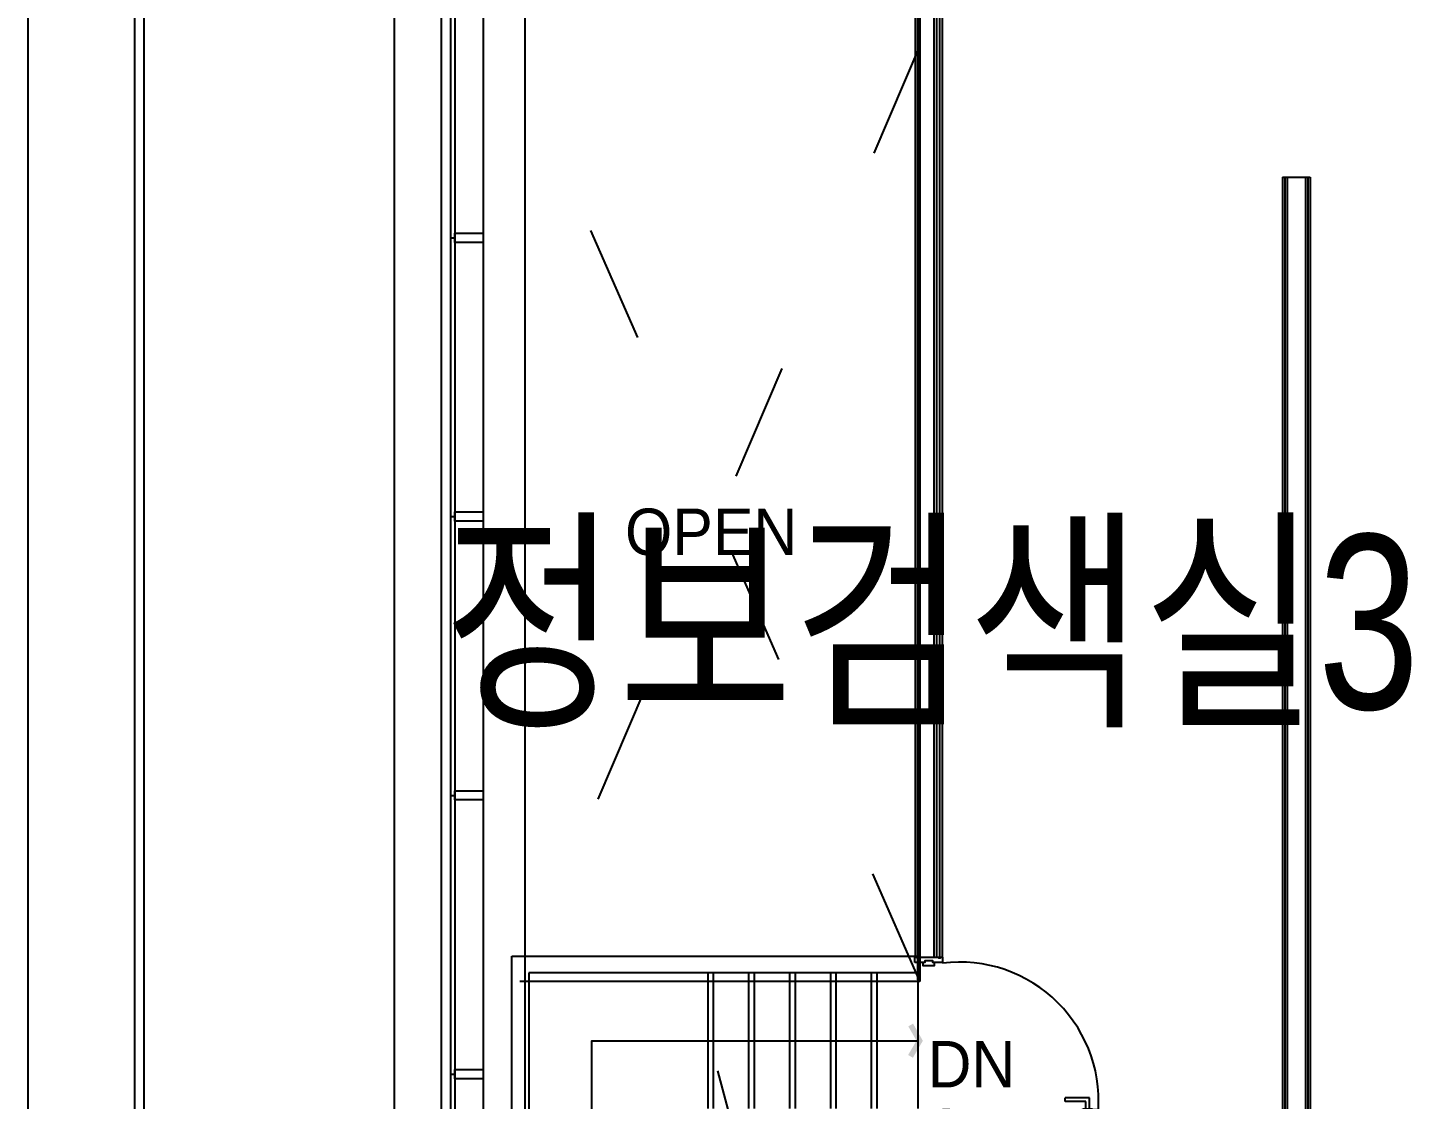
# Model space of a CAD drawing. Header units: metres. Extents: x 630750 to 860239, y 578133 to 726633.
# Drawn here: x 678930 to 686373, y 642474 to 648240 of the extents above; entities that cross this region are included whole.
import ezdxf
from ezdxf.enums import TextEntityAlignment as Align

# ---------------------------------------------------------------- set-up
doc = ezdxf.new("R2010")
doc.units = ezdxf.units.M
doc.header["$LTSCALE"] = 300
for name, pattern in [('HIDDEN', [2, 1, -1]), ('HIDDEN-1', [1.4, 0.35, -0.7, 0.35]), ('업무시설_xr-base$0$CONTINOUS', [0])]:
    doc.linetypes.add(name, pattern=pattern)
for name, color, linetype in [('A-CEN-1', 1, 'Continuous'), ('A-HAT-253', 253, 'Continuous'), ('A-TXT-S', 3, 'Continuous'), ('A-WIN', 4, 'Continuous'), ('A-WIN-GLASS', 4, 'Continuous'), ('KUK-DOOR', 4, 'Continuous'), ('KUK-DOOR-FRAME', 4, 'Continuous'), ('KUK-F-LEVEL', 4, 'Continuous'), ('KUK-WALL-DRYWALL', 4, 'Continuous'), ('KUK-석고보드', 201, 'Continuous')]:
    doc.layers.add(name, color=color, linetype=linetype)
doc.styles.add('돋움', font='')
doc.styles.get('돋움').set_extended_font_data('Dotum')

# ---------------------------------------------------------------- blocks, each defined once
blk = doc.blocks.new('A$C742B7414')
at = {"layer": 'KUK-F-LEVEL'}
blk.add_hatch(color=5, dxfattribs=at).paths.add_polyline_path([(2162.8, 2023.5), (2137, 2008.8), (2181.1, 1931.6), (2136.2, 1854.8), (2161.8, 1839.9), (2215.3, 1931.4)])
at = {"layer": 'KUK-F-LEVEL', "color": 6, "linetype": '업무시설_xr-base$0$CONTINOUS', "ltscale": 1000}
for p, q in [((5, 597), (5, 2386.8)), ((5, 2386.8), (2189.6, 2386.8)), ((2189.6, 1566.8), (2189.6, 2386.8)), ((2189.6, 2296.8), (95, 2296.8)), ((95, 2296.8), (95, 597)), ((1059.6, 1566.8), (1059.6, 2296.8)), ((1279.6, 1566.8), (1279.6, 2296.8)), ((1499.6, 1566.8), (1499.6, 2296.8)), ((1719.6, 1566.8), (1719.6, 2296.8)), ((1939.6, 1566.8), (1939.6, 2296.8))]:
    blk.add_line(p, q, dxfattribs=at)
at = {"layer": 'KUK-F-LEVEL', "color": 8, "linetype": 'HIDDEN', "ltscale": 300}
for p, q in [((1089.6, 1566.8), (1089.6, 2296.8)), ((1309.6, 1566.8), (1309.6, 2296.8)), ((1529.6, 1566.8), (1529.6, 2296.8)), ((1749.6, 1566.8), (1749.6, 2296.8)), ((1969.6, 1566.8), (1969.6, 2296.8))]:
    blk.add_line(p, q, dxfattribs=at)
at = {"layer": 'KUK-F-LEVEL', "color": 5}
blk.add_lwpolyline([(1377.7, 801.9), (435, 801.9), (435, 1931.7), (2189.6, 1931.7)], dxfattribs=at)
at = {"layer": 'KUK-F-LEVEL', "color": 1, "elevation": 0.8}
blk.add_lwpolyline([(1601.3, 0.3), (1372.1, 799.7), (1529.1, 862.7), (1181.4, 862.7), (1338.4, 925.7), (1112.1, 1770)], dxfattribs=at)
blk = doc.blocks.new('피난도어')
at = {"layer": 'KUK-DOOR', "color": 6}
for p, q in [((1504792, 215576.3, -6432.8), (1504792, 215636.3, -6432.8)), ((1504792, 215636.3, -6432.8), (1504922, 215636.3, -6432.8)), ((1504812, 215576.3, -6432.8), (1504812, 215616.3, -6432.8)), ((1504812, 215616.3, -6432.8), (1504922, 215616.3, -6432.8)), ((1504922, 215616.3, -6432.8), (1504922, 215636.3, -6432.8)), ((1504827.5, 215576.3, -6432.8), (1504776.5, 215576.3, -6432.8)), ((1504776.5, 215576.3, -6432.8), (1504776.5, 215571.3, 0)), ((1504827.5, 215571.3, -6432.8), (1504827.5, 215576.3, -6432.8)), ((1504776.5, 215521.3, 0), (1504776.5, 215526.3, 6432.8)), ((1504827.5, 215521.3, 0), (1504776.5, 215521.3, 0)), ((1504792, 215521.3, 0), (1504792, 215461.3, 0)), ((1504812, 215521.3, 0), (1504812, 215481.3, 0)), ((1504812, 215481.3, 0), (1504922, 215481.3, 0)), ((1504827.5, 215526.3, 0), (1504827.5, 215521.3, 0)), ((1504922, 215481.3, 0), (1504922, 215461.3, 0)), ((1504792, 215461.3, 0), (1504922, 215461.3, 0))]:
    blk.add_line(p, q, dxfattribs=at)
at = {"layer": 'KUK-DOOR', "color": 251}
for p, q in [((1504778.2, 215571.3, -6432.8), (1504778.2, 215576.3, -6432.8)), ((1504779.8, 215571.3, -6432.8), (1504779.8, 215576.3, -6432.8)), ((1504782.4, 215571.3, -6432.8), (1504782.4, 215576.3, -6432.8)), ((1504786.9, 215571.3, -6432.8), (1504786.9, 215576.3, -6432.8)), ((1504793.1, 215571.3, -6432.8), (1504793.1, 215576.3, -6432.8)), ((1504810.9, 215571.3, -6432.8), (1504810.9, 215576.3, -6432.8)), ((1504817.1, 215571.3, -6432.8), (1504817.1, 215576.3, -6432.8)), ((1504821.6, 215571.3, -6432.8), (1504821.6, 215576.3, -6432.8)), ((1504824.2, 215571.3, -6432.8), (1504824.2, 215576.3, -6432.8)), ((1504825.8, 215571.3, -6432.8), (1504825.8, 215576.3, -6432.8)), ((1504827, 215571.3, -6432.8), (1504827, 215576.3, -6432.8)), ((1504778.2, 215526.3, 0), (1504778.2, 215521.3, 0)), ((1504779.8, 215526.3, 0), (1504779.8, 215521.3, 0)), ((1504782.4, 215526.3, 0), (1504782.4, 215521.3, 0)), ((1504786.9, 215526.3, 0), (1504786.9, 215521.3, 0)), ((1504793.1, 215526.3, 0), (1504793.1, 215521.3, 0)), ((1504810.9, 215526.3, 0), (1504810.9, 215521.3, 0)), ((1504817.1, 215526.3, 0), (1504817.1, 215521.3, 0)), ((1504821.6, 215526.3, 0), (1504821.6, 215521.3, 0)), ((1504824.2, 215526.3, 0), (1504824.2, 215521.3, 0)), ((1504825.8, 215526.3, 0), (1504825.8, 215521.3, 0)), ((1504827, 215526.3, 0), (1504827, 215521.3, 0))]:
    blk.add_line(p, q, dxfattribs=at)
at = {"layer": 'KUK-DOOR', "color": 1, "ltscale": 100}
for p, q in [((1504794.5, 215531.3, 0), (1504844.5, 215566.3, 0)), ((1504844.5, 215531.3, 0), (1504894.5, 215566.3, 0)), ((1504894.5, 215531.3, 0), (1504944.5, 215566.3, 0)), ((1505392.5, 215531.3, 0), (1505442.5, 215566.3, 0)), ((1505442.5, 215531.3, 0), (1505492.5, 215566.3, 0)), ((1505492.5, 215531.3, 0), (1505542.5, 215566.3, 0))]:
    blk.add_line(p, q, dxfattribs=at)
at = {"layer": 'KUK-DOOR', "color": 8}
blk.add_line((1504944.5, 215531.3, 0), (1504944.5, 215566.3, 0), dxfattribs=at)
at = {"layer": 'KUK-DOOR', "color": 7, "elevation": 0}
for points in [[(1504757.5, 215571.3), (1504748.5, 215571.3), (1504751, 215526.3), (1504794.5, 215526.3), (1504794.5, 215571.3), (1504757.5, 215571.3)], [(1504794.5, 215571.3), (1505542.5, 215571.3)], [(1505542.5, 215571.3), (1505542.5, 215526.3), (1505582.5, 215526.3), (1505582.5, 215530.3), (1505582.5, 215530.3), (1505582.5, 215571.3), (1505542.5, 215571.3)], [(1505542.5, 215526.3), (1504794.5, 215526.3)]]:
    blk.add_lwpolyline(points, dxfattribs=at)
at = {"layer": 'KUK-DOOR', "color": 1, "ltscale": 100, "elevation": 0}
for points in [[(1504794.5, 215531.3), (1504844.5, 215531.3), (1504844.5, 215566.3), (1504794.5, 215566.3)], [(1504844.5, 215531.3), (1504894.5, 215531.3), (1504894.5, 215566.3), (1504844.5, 215566.3)], [(1504894.5, 215531.3), (1504944.5, 215531.3), (1504944.5, 215566.3), (1504894.5, 215566.3)], [(1504944.5, 215531.3), (1505392.5, 215531.3), (1505392.5, 215566.3), (1504944.5, 215566.3)], [(1505392.5, 215531.3), (1505442.5, 215531.3), (1505442.5, 215566.3), (1505392.5, 215566.3)], [(1505442.5, 215531.3), (1505492.5, 215531.3), (1505492.5, 215566.3), (1505442.5, 215566.3)], [(1505492.5, 215531.3), (1505542.5, 215531.3), (1505542.5, 215566.3), (1505492.5, 215566.3)]]:
    blk.add_lwpolyline(points, close=True, dxfattribs=at)
at = {"layer": 'KUK-DOOR', "color": 1, "elevation": 0}
blk.add_lwpolyline([(1505542.5, 215571.3), (1505542.5, 215531.3)], dxfattribs=at)
at = {"layer": 'KUK-DOOR', "color": 1}
blk.add_arc((1505490.2, 215479, 0), 747.5, 172.9093, 277.09063, dxfattribs=at)

msp = doc.modelspace()

# ---------------------------------------------------------------- linework, layer by layer
at = {"layer": 'A-CEN-1', "linetype": 'Continuous'}
for p, q in [((679504.4, 706258.8), (679504.4, 627125.8)), ((681604.4, 706258.8), (681604.4, 627125.8))]:
    msp.add_line(p, q, dxfattribs=at)
at = {"layer": 'A-HAT-253'}
for p, q in [((680904.4, 628164), (680904.4, 659660.2)), ((681154.4, 659410.2), (681154.4, 628349.4))]:
    msp.add_line(p, q, dxfattribs=at)
at = {"layer": 'A-WIN', "color": 9}
msp.add_line((681380.3, 648584.9), (681380.3, 641134.9), dxfattribs=at)
at = {"layer": 'A-WIN', "color": 7}
for points in [[(681204.3, 647109.9), (681228.3, 647109.9), (681228.3, 647134.9), (681380.3, 647134.9), (681380.3, 647084.9), (681228.3, 647084.9), (681228.3, 647109.9)], [(681204.3, 645609.9), (681228.3, 645609.9), (681228.3, 645634.9), (681380.3, 645634.9), (681380.3, 645584.9), (681228.3, 645584.9), (681228.3, 645609.9)], [(681204.3, 644109.9), (681228.3, 644109.9), (681228.3, 644134.9), (681380.3, 644134.9), (681380.3, 644084.9), (681228.3, 644084.9), (681228.3, 644109.9)], [(681204.3, 642609.9), (681228.3, 642609.9), (681228.3, 642634.9), (681380.3, 642634.9), (681380.3, 642584.9), (681228.3, 642584.9), (681228.3, 642609.9)]]:
    msp.add_lwpolyline(points, dxfattribs=at)
at = {"layer": 'A-WIN-GLASS', "color": 5}
for p, q in [((678930.4, 665494.7), (678930.4, 626700.1)), ((678930.4, 665494.7), (678930.4, 626700.1)), ((679554.4, 664653.3), (679554.4, 627162.9)), ((679554.4, 664653.3), (679554.4, 627162.9))]:
    msp.add_line(p, q, dxfattribs=at)
at = {"layer": 'A-WIN-GLASS'}
for p, q in [((681204.3, 651609.9), (681204.3, 642609.9)), ((681228.3, 651584.9), (681228.3, 647084.9)), ((681228.3, 647084.9), (681228.3, 642609.9)), ((681204.3, 642609.9), (681204.3, 628385.5)), ((681228.3, 642609.9), (681228.3, 628403.3))]:
    msp.add_line(p, q, dxfattribs=at)
at = {"layer": 'KUK-DOOR-FRAME', "elevation": 0}
msp.add_lwpolyline([(683702.4, 643209.9), (683702.4, 643209.9), (683702.4, 643209.9), (683702.4, 643209.9), (683702.4, 643209.9), (683702.4, 643233.9), (683702.4, 643239.9), (683705.9, 643239.9), (683712.4, 643239.9), (683712.4, 643234.9), (683724.9, 643234.9), (683724.9, 643239.9), (683828.9, 643239.9), (683828.9, 643234.9), (683841.4, 643234.9), (683841.4, 643239.9), (683851.4, 643239.9), (683851.4, 643233.9), (683851.4, 643233.9), (683851.4, 643209.9), (683798.4, 643209.9), (683798.4, 643219.9), (683755.4, 643219.9), (683755.4, 643209.9), (683702.4, 643209.9)], dxfattribs=at)
at = {"layer": 'KUK-DOOR-FRAME', "extrusion": (-1.80681e-09, 2.22405e-18, 1), "elevation": 0}
msp.add_lwpolyline([(683755.4, 643219.9), (683755.4, 643209.9), (683745.4, 643209.9), (683745.4, 643194.9), (683808.4, 643194.9), (683808.4, 643209.9), (683798.4, 643209.9), (683798.4, 643219.9), (683755.4, 643219.9)], dxfattribs=at)
at = {"layer": 'KUK-F-LEVEL', "color": 8, "linetype": '업무시설_xr-base$0$CONTINOUS'}
for p, q in [((683719.4, 643117.8, 0), (683719.4, 648660.3, 0)), ((683729.4, 643107.8, 0), (683729.4, 648660.3, 0))]:
    msp.add_line(p, q, dxfattribs=at)
at = {"layer": 'KUK-F-LEVEL', "color": 7}
for p, q in [((683729.4, 648660.3, 0), (683729.4, 643107.8, 0)), ((683729.4, 643107.8, 0), (681578.4, 643107.8, 0))]:
    msp.add_line(p, q, dxfattribs=at)
at = {"layer": 'KUK-F-LEVEL', "color": 8, "linetype": 'HIDDEN-1', "ltscale": 6}
for p, q in [((683729.4, 643110.3, 0), (681528.3, 648135.2, 0)), ((683729.4, 648145.2, 0), (681578.4, 643107.8, 0))]:
    msp.add_line(p, q, dxfattribs=at)
at = {"layer": 'KUK-WALL-DRYWALL', "linetype": '업무시설_xr-base$0$CONTINOUS'}
for p, q in [((685704.4, 647435.3, 0), (685704.4, 641015.2, 0)), ((685804.4, 647435.3, 0), (685804.4, 641015.2, 0))]:
    msp.add_line(p, q, dxfattribs=at)
at = {"layer": 'KUK-WALL-DRYWALL', "linetype": '업무시설_xr-base$0$CONTINOUS', "elevation": 0}
for points in [[(683729.4, 654255.5), (683729.4, 643239.9)], [(683804.4, 654255.5), (683804.4, 643239.9)]]:
    msp.add_lwpolyline(points, dxfattribs=at)
at = {"layer": 'KUK-석고보드', "color": 117, "ltscale": 10}
for p, q in [((685679.4, 647435.3, 0), (685679.4, 641015.2, 0)), ((685691.9, 647435.3, 0), (685691.9, 641015.2, 0)), ((685816.9, 647435.3, 0), (685816.9, 641015.2, 0)), ((685829.4, 647435.3, 0), (685829.4, 641015.2, 0))]:
    msp.add_line(p, q, dxfattribs=at)
at = {"layer": 'KUK-석고보드', "ltscale": 10}
msp.add_line((685679.4, 647435.3, 0), (685829.4, 647435.3, 0), dxfattribs=at)
at = {"layer": 'KUK-석고보드', "ltscale": 10, "elevation": 0}
for points in [[(683704.4, 654255.5), (683704.4, 643239.9)], [(683819.4, 654255.5), (683819.4, 643239.9)], [(683834.4, 654255.5), (683834.4, 643239.9)], [(683849.4, 654255.5), (683849.4, 643239.9)]]:
    msp.add_lwpolyline(points, dxfattribs=at)

# ---------------------------------------------------------------- block references
at = {"layer": 'KUK-DOOR', "color": 11, "linetype": 'ByBlock', "rotation": 180}
msp.add_blockref('피난도어', (2189433.9, 857944.2, 0), dxfattribs=at)
at = {"layer": 'KUK-F-LEVEL', "color": 133, "linetype": 'ByBlock'}
msp.add_blockref('A$C742B7414', (681530.3, 640858.1, 0), dxfattribs=at)

# ---------------------------------------------------------------- texts
at = {"layer": 'A-TXT-S', "color": 3, "style": '돋움', "width": 0.8}
msp.add_text('정보검색실3', height=937.5, rotation=0.00001, dxfattribs=at).set_placement((681164.8, 644574.8, 0))
at = {"layer": 'KUK-F-LEVEL', "color": 3, "style": '돋움'}
msp.add_text('OPEN', height=250, rotation=360, dxfattribs=at).set_placement((682143.5, 645402.7, 0))
msp.add_text('DN', height=250, rotation=0, dxfattribs=at).set_placement((684006.9, 642538.4, 0), align=Align.CENTER)

doc.saveas('drawing.dxf')
